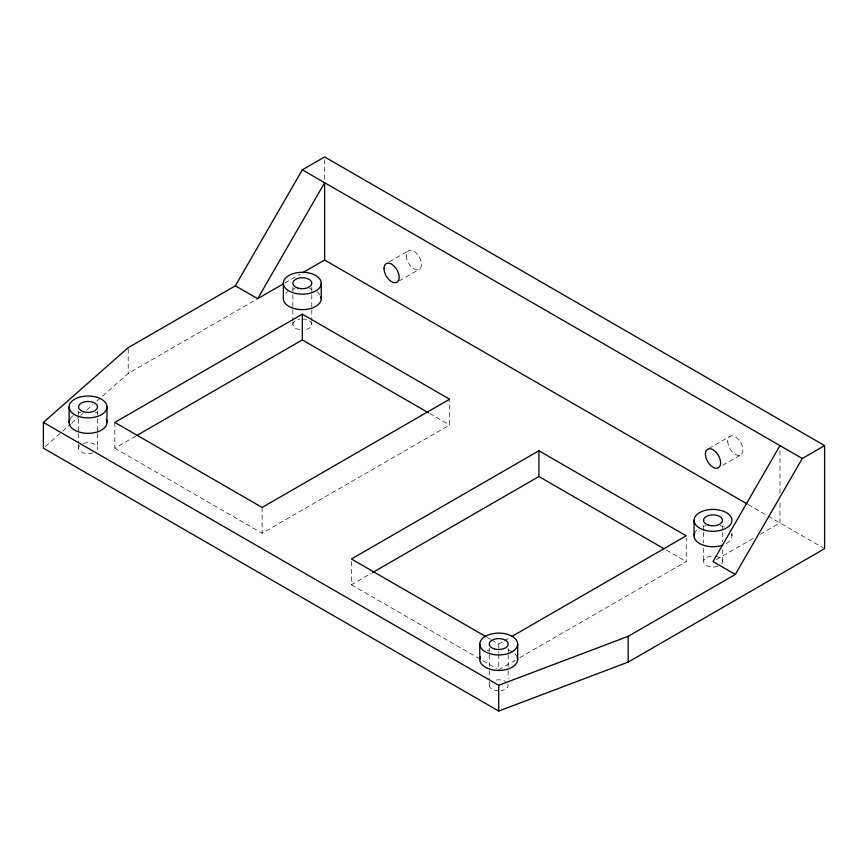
<?xml version="1.0" encoding="UTF-8"?>
<svg xmlns="http://www.w3.org/2000/svg" width="868" height="868" viewBox="0 0 868 868"><rect width="100%" height="100%" fill="white"/><g stroke="black" fill="none" stroke-linecap="round" stroke-linejoin="round"><path stroke-width="0.65" stroke-dasharray="4.34 3.25" d="M45.418 446.402L61.574 432.156M62.583 431.266L70.666 424.148M71.675 423.259L79.748 416.141M80.757 415.251L82.775 413.472M86.822 409.913L92.876 404.575M96.912 401.016L128.214 373.435L256.82 299.189M284.878 282.99L300.078 274.212M389.569 261.691L408.546 250.743M399.193 280.928L419.277 269.33M114.826 422.401L114.826 448.181L135.918 435.996M114.826 448.181L262.136 533.223L449.624 424.984L449.624 399.204M351.421 561.574L351.421 584.772L371.341 573.271M708.755 448.55L729.955 436.3M722.827 465.205L740.686 454.897M491.711 639.998L498.731 644.045L503.418 641.343M504.59 640.66L510.449 637.286M498.731 669.825L515.136 660.353M519.823 657.64L686.219 561.574L686.219 538.377M716.458 559.578L754.563 537.585M760.335 534.243L779.963 522.916L779.963 501.585M748.27 504.623L767.095 515.484M768.223 516.145L823.428 548.012M429.747 413.504L449.624 424.984M666.342 550.106L686.219 561.574M487.035 637.296L490.539 639.325M351.421 584.772L496.387 668.468M779.963 450.926L779.963 493.588M731.941 533.223L731.941 535.806M722.469 525.661L722.469 530.977M722.469 532.312L722.469 541.621M722.469 549.607L722.469 561.574M703.536 525.661L703.536 530.977M703.536 532.312L703.536 542.956M703.536 548.272L703.536 561.574M508.192 648.038L508.192 653.354M508.192 654.689L508.192 669.326M508.192 670.649L508.192 678.635M498.731 644.045L498.731 653.072M498.731 654.353L498.731 668.534M489.259 648.038L489.259 653.354M489.259 654.689L489.259 669.326M489.259 670.649L489.259 679.97M489.259 681.293L489.259 685.286M324.632 159.625L324.632 181.043M311.786 287.221L311.786 308.509M311.786 309.833L311.786 320.476M311.786 321.811L311.786 324.469M292.841 287.221L292.841 308.509M292.841 309.833L292.841 320.476M292.841 321.811L292.841 324.469A9.472 5.468 0 0 0 299.861 329.753M262.136 507.454L262.136 533.223M128.214 348.947L128.214 373.435M97.509 410.933L97.509 417.584M97.509 418.908L97.509 432.21M97.509 433.544L97.509 448.181M78.576 410.933L78.576 417.584M78.576 418.908L78.576 432.21M78.576 433.544L78.576 442.854M78.576 444.188L78.576 448.181M715.449 556.29A9.472 5.468 0 0 1 721.2 564.308M717.738 566.305A9.472 5.468 0 0 1 703.85 562.996A9.472 5.468 0 0 1 712.997 556.106M507.878 683.875A9.472 5.468 0 0 1 501.183 690.57M498.731 690.754A9.472 5.468 0 0 1 490.529 682.552M496.279 680.002A9.472 5.468 0 0 1 505.426 681.423M302.314 319.001A9.472 5.468 0 0 1 311.699 323.753A9.472 5.468 0 0 1 304.766 329.753M292.841 324.469A9.472 5.468 0 0 1 299.861 319.185M92.778 452.912A9.472 5.468 0 0 1 81.342 452.044A9.472 5.468 0 0 1 79.834 445.447M83.306 443.439A9.472 5.468 0 0 1 93.809 443.841A9.472 5.468 0 0 1 97.183 449.591M70.243 418.669A18.944 10.937 0 0 1 73.53 415.371M78.576 412.929A18.944 10.937 0 0 1 80.789 412.3M95.285 412.3A18.944 10.937 0 0 1 97.509 412.929M285.908 293.221A18.944 10.937 0 0 1 287.807 291.659M292.841 289.228A18.944 10.937 0 0 1 295.066 288.588M309.561 288.588A18.944 10.937 0 0 1 311.786 289.228M316.82 291.659A18.944 10.937 0 0 1 320.108 294.957M487.198 650.837A18.944 10.937 0 0 1 489.259 650.045M508.192 650.045A18.944 10.937 0 0 1 512.12 651.781M515.125 654.049A18.944 10.937 0 0 1 516.525 655.774M731.648 533.896A18.944 10.937 0 0 1 724.53 544.475M695.203 532.062A18.944 10.937 0 0 1 696.603 530.337M703.536 526.333A18.944 10.937 0 0 1 705.749 525.704M720.245 525.704A18.944 10.937 0 0 1 724.53 527.126M727.731 441.215A10.731 6.195 60 0 0 739.113 455.374A10.731 6.195 60 0 0 739.113 440.195A10.731 6.195 60 0 0 727.731 441.215M406.322 255.659A10.731 6.195 60 0 0 417.703 269.818A10.731 6.195 60 0 0 417.703 254.639A10.731 6.195 60 0 0 406.322 255.659"/><path stroke-width="1.3" d="M235.347 285.811L302.314 169.824L324.632 156.945L824.6 445.599L824.6 548.684L628.182 662.089L498.731 711.055L43.4 448.181L43.4 422.401L128.214 347.667L235.347 285.811L257.677 298.69L283.066 284.031M257.677 298.69L324.632 182.714L324.632 260.031L747.098 503.95M779.963 445.599L712.997 561.574L735.315 574.464L802.282 458.488L824.6 445.599M302.693 272.704L324.632 260.031M302.314 314.162L114.826 422.401L262.136 507.454L449.624 399.204L302.314 314.162L302.314 339.93L137.09 435.324M511.621 636.602L686.219 535.806L538.909 450.752L351.421 559.003L485.863 636.624M372.513 572.598L538.909 476.521L663.998 548.75M43.4 422.401L498.731 685.286L628.182 636.32L735.315 574.464M302.314 169.824L802.282 458.488M302.314 339.93L428.575 412.832M694.064 520.333L694.064 535.806M628.182 636.32L628.182 662.089M538.909 450.752L538.909 476.521M517.664 644.045A18.944 10.937 0 0 1 489.259 653.517A18.944 10.937 0 0 1 489.259 634.573A18.944 10.937 0 0 1 517.664 644.045L517.664 659.506M498.731 685.286L498.731 711.055M479.787 644.045L479.787 659.506M321.247 283.228A18.944 10.937 0 0 1 292.841 292.7A18.944 10.937 0 0 1 292.841 273.756A18.944 10.937 0 0 1 321.247 283.228L321.247 298.69M283.369 283.228L283.369 298.69A18.944 10.937 0 0 0 303.963 309.583A18.944 10.937 0 0 0 320.965 296.791M106.981 406.94A18.944 10.937 0 0 1 78.576 416.412A18.944 10.937 0 0 1 78.576 397.468A18.944 10.937 0 0 1 106.981 406.94L106.981 422.401M69.104 406.94L69.104 422.401M106.33 419.569A18.944 10.937 0 0 1 88.037 433.338A18.944 10.937 0 0 1 69.744 419.569M517.024 656.685A18.944 10.937 0 0 1 498.731 670.443A18.944 10.937 0 0 1 480.438 656.685M722.469 545.267A18.944 10.937 0 0 1 701.474 544.475A18.944 10.937 0 0 1 694.704 532.974M708.266 525.075A9.472 5.468 0 0 0 722.469 520.333A9.472 5.468 0 0 0 708.266 515.603A9.472 5.468 0 0 0 708.266 525.075M493.99 648.787A9.472 5.468 0 0 0 508.192 644.045A9.472 5.468 0 0 0 493.99 639.315A9.472 5.468 0 0 0 493.99 648.787M297.572 287.97A9.472 5.468 0 0 0 311.786 283.228A9.472 5.468 0 0 0 297.572 278.498A9.472 5.468 0 0 0 297.572 287.97M83.306 411.671A9.472 5.468 0 0 0 97.509 406.94A9.472 5.468 0 0 0 83.306 402.209A9.472 5.468 0 0 0 83.306 411.671M703.536 529.805A18.944 10.937 0 0 0 731.941 520.333A18.944 10.937 0 0 0 703.536 510.872A18.944 10.937 0 0 0 703.536 529.805M705.413 454.105A10.731 6.195 60 0 0 716.794 468.264A10.731 6.195 60 0 0 716.794 453.085A10.731 6.195 60 0 0 705.413 454.105M384.003 268.537A10.731 6.195 60 0 0 395.385 282.697A10.731 6.195 60 0 0 395.385 267.518A10.731 6.195 60 0 0 384.003 268.537"/></g></svg>
